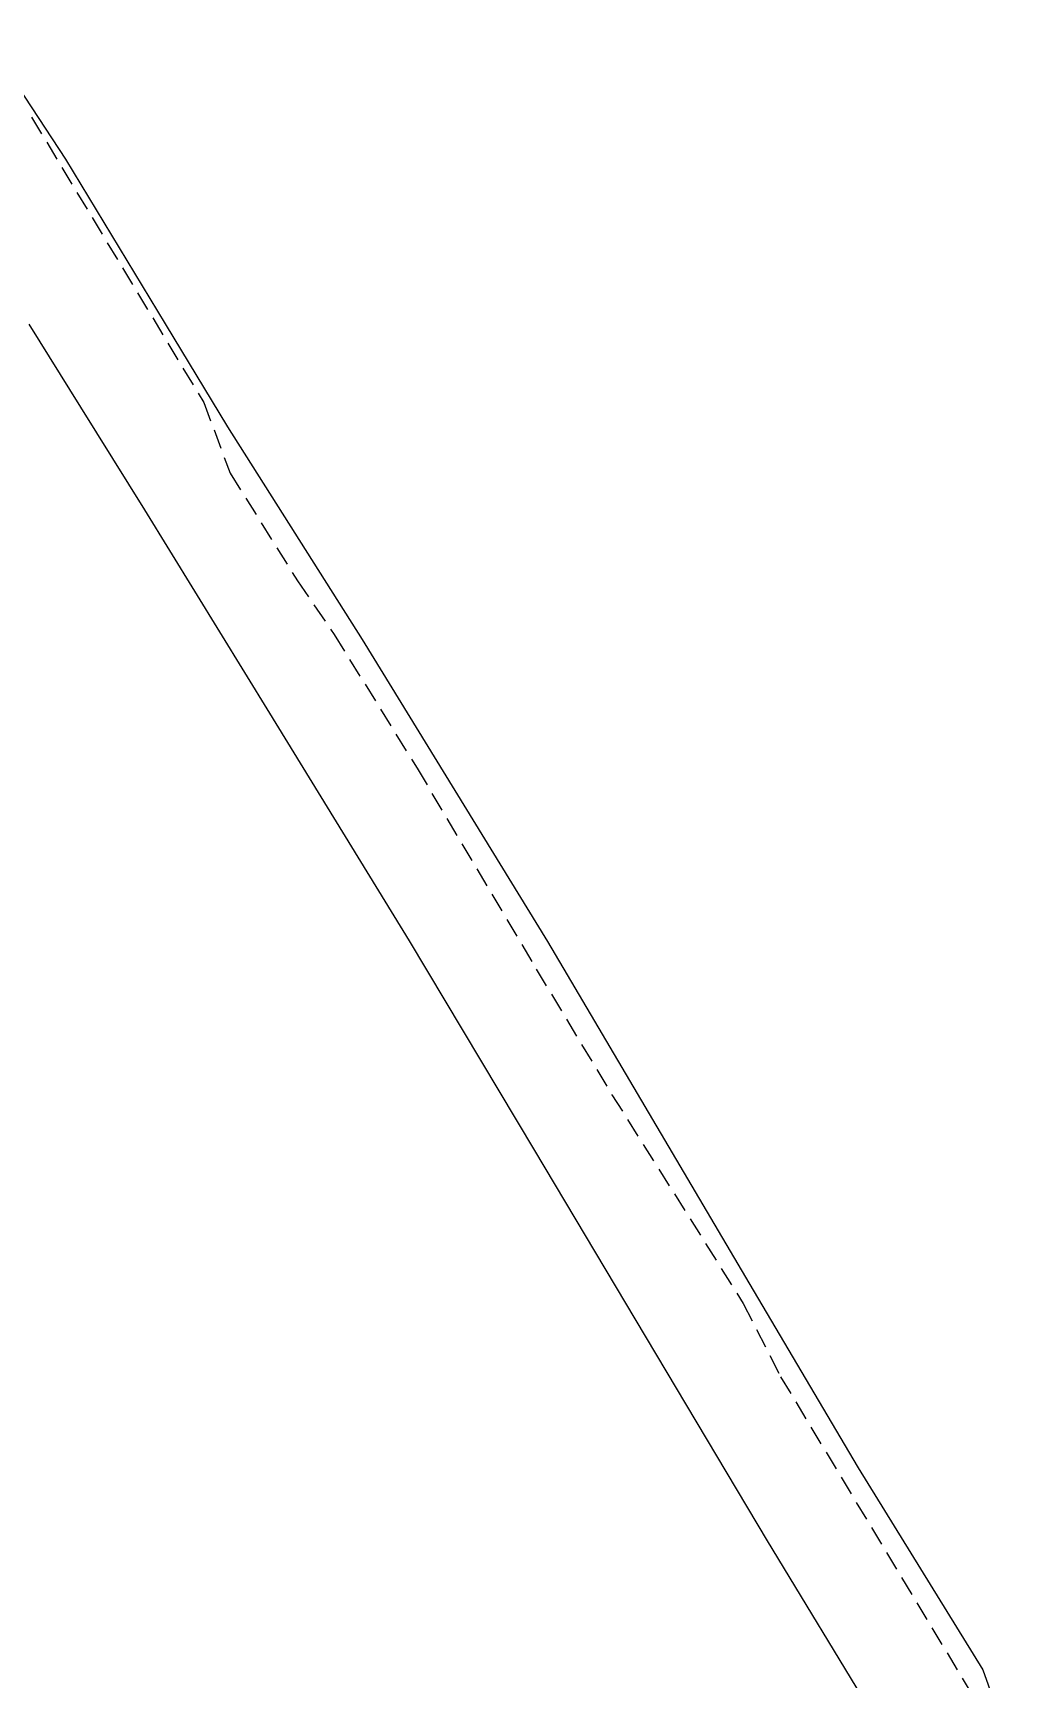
# Model space of a CAD drawing. Header units: metres. Extents: x 7542702 to 7555152, y 5804026 to 5815503.
# Drawn here: x 7543980.7 to 7544082.3, y 5809336.4 to 5809504.9 of the extents above; entities that cross this region are included whole.
import ezdxf

# ---------------------------------------------------------------- set-up
doc = ezdxf.new("R2010")
doc.units = ezdxf.units.M
doc.linetypes.add('4003', pattern=[3, 2, -1])
doc.layers.add('Dzialki', color=165, linetype='Continuous')
doc.layers.add('Projekty', color=252, linetype='Continuous')

msp = doc.modelspace()

# ---------------------------------------------------------------- linework, layer by layer
at = {"layer": 'Dzialki'}
for p, q in [((7543975.51, 5809504.93), (7543984, 5809492)), ((7543984, 5809492), (7543994.19, 5809475.14)), ((7543985.57, 5809466.6), (7543980.29, 5809475.1)), ((7543994.19, 5809475.14), (7544000.58, 5809464.61)), ((7543992.1, 5809456.1), (7543985.57, 5809466.6)), ((7544000.58, 5809464.61), (7544014.34, 5809442.84)), ((7544004.89, 5809435.29), (7543992.1, 5809456.1)), ((7544014.34, 5809442.84), (7544033.32, 5809411.9)), ((7544019.19, 5809411.98), (7544004.89, 5809435.29)), ((7544032.01, 5809390.52), (7544019.19, 5809411.98)), ((7544033.32, 5809411.9), (7544041.71, 5809397.69)), ((7544041.71, 5809397.69), (7544054.38, 5809376.23)), ((7544055.83, 5809350.56), (7544032.01, 5809390.52)), ((7544054.38, 5809376.23), (7544065.12, 5809358.04)), ((7544065.12, 5809358.04), (7544077.89, 5809337.36)), ((7544067.63, 5809331.13), (7544055.83, 5809350.56)), ((7544077.89, 5809337.36), (7544080.52, 5809329.88))]:
    msp.add_line(p, q, dxfattribs=at)
at = {"layer": 'Projekty', "linetype": '4003'}
for p, q in [((7543980.52, 5809496.3), (7543998.14, 5809467.09)), ((7543998.14, 5809467.09), (7544000.85, 5809459.86)), ((7544000.85, 5809459.86), (7544007.73, 5809448.84)), ((7544007.73, 5809448.84), (7544011.49, 5809443.34)), ((7544011.49, 5809443.34), (7544019.97, 5809429.66)), ((7544019.97, 5809429.66), (7544032.17, 5809409.09)), ((7544032.17, 5809409.09), (7544039.92, 5809396.22)), ((7544039.92, 5809396.22), (7544053.36, 5809374.86)), ((7544053.36, 5809374.86), (7544057.18, 5809367.34)), ((7544057.18, 5809367.34), (7544082.3, 5809325.65))]:
    msp.add_line(p, q, dxfattribs=at)

doc.saveas('drawing.dxf')
